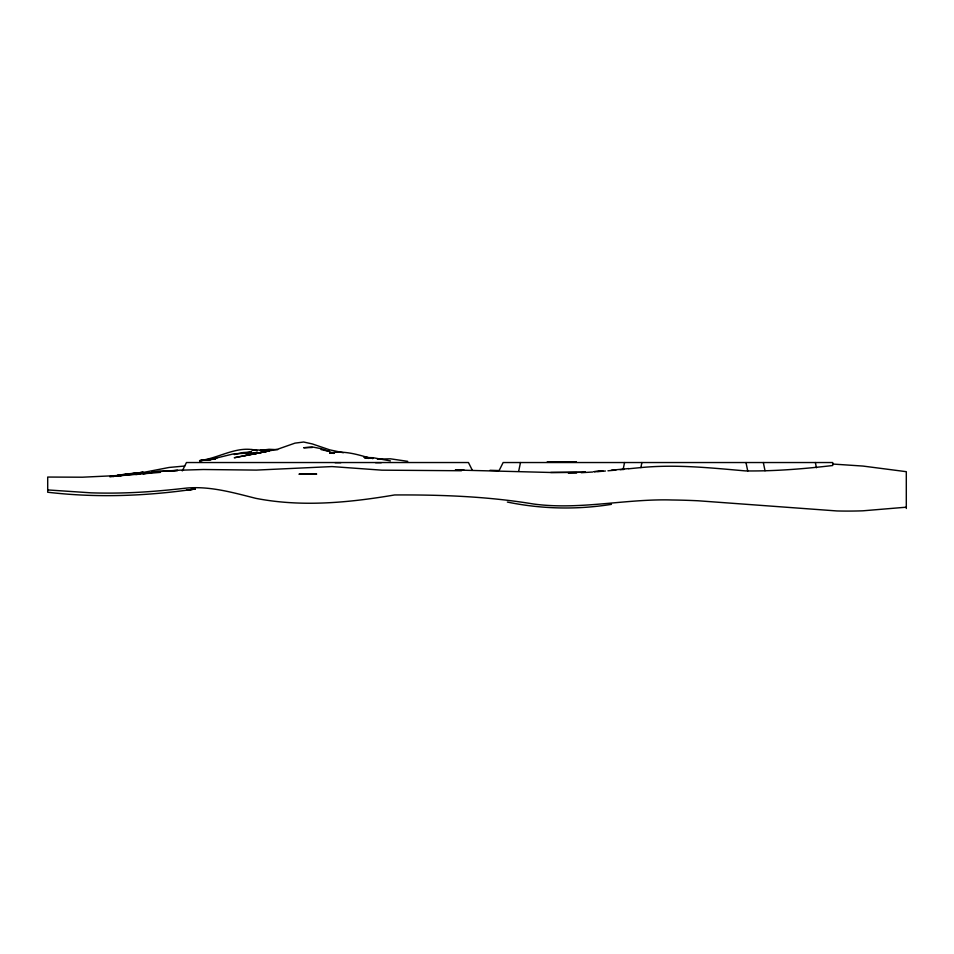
<?xml version="1.0" encoding="UTF-8"?>
<svg xmlns="http://www.w3.org/2000/svg" width="954" height="954" viewBox="0 0 954 954"><rect width="100%" height="100%" fill="white"/><g stroke="black" fill="none" stroke-linecap="round" stroke-linejoin="round"><path stroke-width="1.43" d="M518.714 471.133L520.49 462.535M620.1 469.726L623.129 469.463L624.56 462.535M628.769 468.76L640.861 467.579L641.911 462.535M182.286 470.882L186.459 462.535L468.45 462.535L472.313 470.239M499.288 470.239L503.14 462.535L832.711 462.535L832.711 465.516C803.84 468.879 774.648 471.288 745.551 470.918C710.766 467.877 675.79 464.204 640.861 467.579M182.667 470.131L203.333 469.511L256.376 470.095L332.04 466.578L381.874 470.167L461.486 470.739M199.601 460.591C219.122 458.361 237.546 444.802 257.413 450.741L251.629 449.62L266.094 450.395L260.311 450.407L268.98 449.298L277.65 449.692M234.29 454.557L242.96 452.566L251.629 451.969L247.301 452.661M143.1 472.48L169.12 467.46L184.718 466.017M242.96 455.952L268.98 450.92L234.29 457.741L277.65 449.215L295.001 443.133L303.67 442.024L312.34 443.944L329.69 449.847L343.321 452.733M268.98 450.92L251.617 454.414L260.311 452.625L233.897 453.794L208.258 459.995L216.844 458.17L199.601 460.734L215.485 458.957L199.601 460.722M109.853 476.63L143.1 472.266M111.296 476.404L160.451 472.361M109.853 476.583L134.431 474.126M195.141 489.02L186.459 490.106L195.141 489.008C146.367 496.14 96.724 498.012 47.7 492.228L47.7 477.06L82.39 477.203L117.08 475.569M135.873 474.579L140.214 474.019M611.431 504.356C576.92 509.853 541.586 509.114 507.349 502.054M623.129 469.463L624.035 469.356M906.3 507.194L862.941 510.807A427.285 427.285 0 0 1 836.92 510.95L698.149 500.778A712.256 712.256 0 0 0 672.141 499.991C625.788 498.56 579.71 510.307 533.369 503.986C487.494 496.378 440.998 494.697 394.61 494.959C348.902 502.686 301.774 507.289 255.851 498.346C233.181 492.658 210.095 485.932 186.459 488.09C166.294 490.356 146.057 492.216 125.749 492.836A548.896 548.896 0 0 1 91.059 492.836L47.7 489.927M143.1 473.661L151.769 472.779L143.1 473.613M611.431 470.179L628.769 468.569M607.948 470.799L615.867 470.107M605.444 471.014L597.753 471.646M183.514 469.94L151.769 471.908L177.79 470.453L169.12 471.037M592.756 472.015L581.236 472.707M377.39 459.16L390.401 458.814L407.74 461.342M151.769 471.884L160.451 471.538M329.69 452.136L334.031 452.935L329.69 453.114C343.488 450.288 357.428 454.354 370.569 458.361M463.99 469.976L455.32 470.012L550.72 472.48L585.41 472.254L550.72 472.48M334.031 453.031L329.69 453.031L334.031 453.377M547.322 461.879L576.228 461.879M547.322 462.165L576.228 462.165M335.069 462.678L340.852 462.678M375.53 462.678L381.314 462.678M312.34 447.486L303.67 447.736L312.34 446.973L321.021 448.642L329.69 451.552L321.021 449.549M832.711 464.049L862.941 466.065L906.3 471.681L906.3 508.482M490.01 470.298L498.68 470.549M364.38 456.954L373.05 458.457M368.721 458.433L364.38 457.467L373.05 457.705L390.401 460.913M815.36 462.535L816.445 467.758M763.331 462.535L765.025 470.751M745.98 462.535L747.757 471.085M125.749 474.114L117.08 475.414L143.1 472.325L125.749 474.102M117.08 475.939L112.751 476.511L117.08 475.939M260.311 452.721L251.534 453.877L260.299 452.733M122.863 475.259L119.977 475.593L122.863 475.247M602.749 470.954L594.08 471.67L602.749 470.954M307.88 474.09L299.21 474.186L316.549 474.043L299.21 474.126L316.549 474.102L307.88 474.09M576.741 472.659L568.059 472.707L576.741 472.683M373.05 458.421L364.38 457.479L373.05 458.421"/></g></svg>
